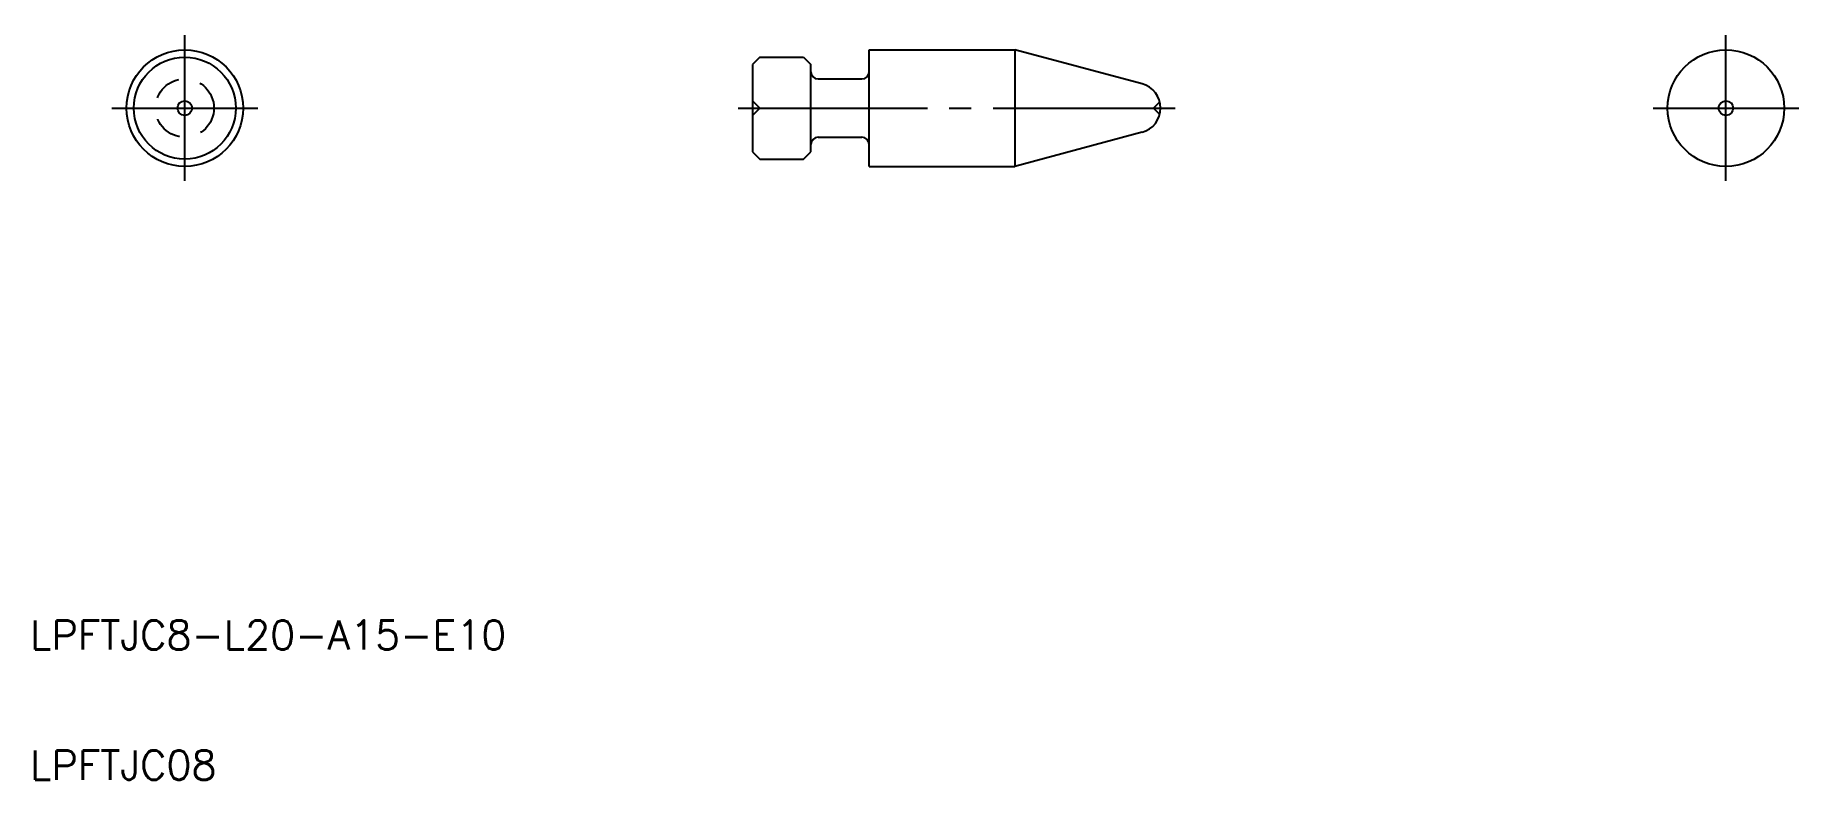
# Model space of a CAD drawing. Extents: x 53 to 174, y 147 to 198.
import ezdxf

# ---------------------------------------------------------------- set-up
doc = ezdxf.new("R2010")
doc.units = 0
doc.linetypes.add('CENTER', pattern=[17.5, 13, -1.5, 1.5, -1.5])
doc.linetypes.add('DASHED', pattern=[3.5, 2, -1.5])
doc.layers.get('0').update_dxf_attribs({"linetype": 'CONTINUOUS'})
doc.layers.add('CENTER', color=1, linetype='CENTER')
doc.styles.get("Standard").update_dxf_attribs({"font": 'txt.shx', "bigfont": '@extfont2.shx'})

msp = doc.modelspace()

# ---------------------------------------------------------------- linework, layer by layer
at = {"color": 7, "linetype": 'CONTINUOUS'}
for p, q in [((102.78, 196.41), (102.28, 195.91)), ((102.78, 196.41), (105.78, 196.41)), ((105.78, 196.41), (106.28, 195.91)), ((110.28, 188.91), (110.28, 196.91)), ((110.28, 196.91), (120.28, 196.91)), ((129.01, 194.57), (120.28, 196.91)), ((120.28, 196.91), (120.28, 188.91)), ((102.28, 195.91), (102.28, 189.91)), ((106.28, 189.91), (106.28, 195.91)), ((106.78, 194.91), (109.78, 194.91)), ((129.01, 191.25), (120.28, 188.91)), ((106.78, 190.91), (109.78, 190.91)), ((102.28, 189.91), (102.78, 189.41)), ((102.78, 189.41), (105.78, 189.41)), ((105.78, 189.41), (106.28, 189.91)), ((110.28, 188.91), (120.28, 188.91))]:
    msp.add_line(p, q, dxfattribs=at)
at = {"color": 3, "linetype": 'DASHED'}
for p, q in [((102.78, 192.91), (102.28, 193.41)), ((102.78, 192.91), (102.28, 192.41)), ((129.78, 192.91), (130.22, 193.35)), ((129.78, 192.91), (130.22, 192.47))]:
    msp.add_line(p, q, dxfattribs=at)
at = {"color": 7, "linetype": 'CONTINUOUS'}
for centre, radius in [((63.32, 192.91), 4), ((63.32, 192.91), 3.5), ((169.07, 192.91), 4), ((63.32, 192.91), 0.5), ((169.07, 192.91), 0.5)]:
    msp.add_circle(centre, radius, dxfattribs=at)
at = {"color": 3, "linetype": 'DASHED'}
msp.add_circle((63.32, 192.91), 2, dxfattribs=at)
at = {"color": 7, "linetype": 'CONTINUOUS'}
for centre, radius, start, end in [((106.78, 195.41), 0.5, 180, 270), ((109.78, 195.41), 0.5, 270, 0), ((128.56, 192.91), 1.72, 285, 75), ((106.78, 190.41), 0.5, 90, 180), ((109.78, 190.41), 0.5, 0, 90)]:
    msp.add_arc(centre, radius, start, end, dxfattribs=at)
at = {"layer": 'CENTER', "color": 1, "linetype": 'CENTER'}
for p, q in [((63.32, 187.91), (63.32, 197.91)), ((169.07, 187.91), (169.07, 197.91)), ((58.32, 192.91), (68.32, 192.91)), ((101.28, 192.91), (131.28, 192.91)), ((164.07, 192.91), (174.07, 192.91))]:
    msp.add_line(p, q, dxfattribs=at)

# ---------------------------------------------------------------- texts
at = {"color": 7, "linetype": 'CONTINUOUS'}
for s, p in [('LPFTJC8-L20-A15-E10', (52.72, 155.75)), ('LPFTJC08', (52.72, 146.82))]:
    msp.add_text(s, height=2, dxfattribs=at).set_placement(p)

doc.saveas('drawing.dxf')
